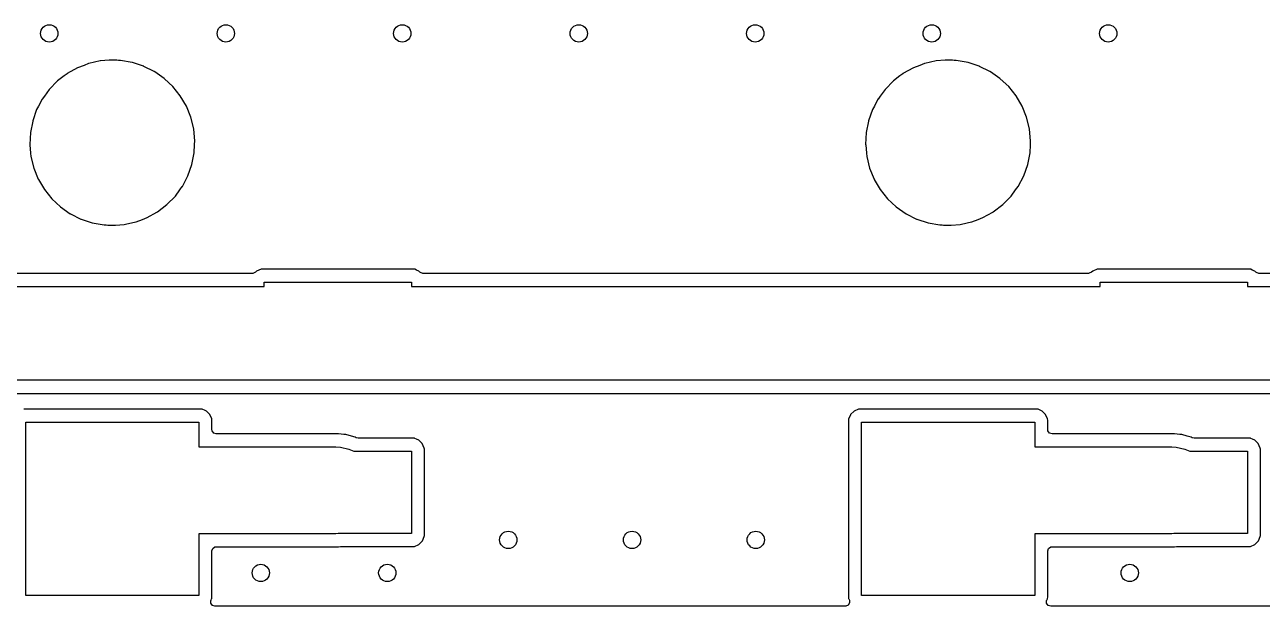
# Model space of a CAD drawing. Extents: x 0.02 to 3.92, y 0.02 to 3.05.
# Drawn here: x 1.095 to 2.22, y 0.02 to 0.548 of the extents above; entities that cross this region are included whole.
import ezdxf

# ---------------------------------------------------------------- set-up
doc = ezdxf.new("R2010")
doc.units = 0
doc.header["$MEASUREMENT"] = 0
doc.layers.add('BLACK', color=7, linetype='CONTINUOUS')

msp = doc.modelspace()

# ---------------------------------------------------------------- linework, layer by layer
at = {"layer": 'BLACK', "linetype": 'CONTINUOUS'}
for p, q in [((1.1434, 0.5088), (1.1339, 0.5035)), ((1.1493, 0.511), (1.1434, 0.5088)), ((1.1534, 0.5126), (1.1493, 0.511)), ((1.1536, 0.5126), (1.1534, 0.5126)), ((1.1534, 0.5126), (1.1534, 0.5126)), ((1.1537, 0.5127), (1.1536, 0.5126)), ((1.164, 0.515), (1.1537, 0.5127)), ((1.1537, 0.5127), (1.1537, 0.5127)), ((1.1642, 0.515), (1.164, 0.515)), ((1.164, 0.515), (1.164, 0.515)), ((1.1722, 0.5156), (1.1642, 0.515)), ((1.179, 0.5156), (1.1722, 0.5156)), ((1.1791, 0.5156), (1.179, 0.5156)), ((1.1805, 0.5155), (1.1791, 0.5156)), ((1.1791, 0.5156), (1.1791, 0.5156)), ((1.1825, 0.5154), (1.1805, 0.5155)), ((1.1931, 0.5135), (1.1825, 0.5154)), ((1.1933, 0.5135), (1.1931, 0.5135)), ((1.2033, 0.5102), (1.1933, 0.5135)), ((1.1933, 0.5135), (1.1933, 0.5135)), ((1.2035, 0.5102), (1.2033, 0.5102)), ((1.2033, 0.5102), (1.2033, 0.5102)), ((1.2036, 0.5101), (1.2035, 0.5102)), ((1.2131, 0.5054), (1.2036, 0.5101)), ((1.2036, 0.5101), (1.2036, 0.5101)), ((1.9033, 0.5088), (1.8938, 0.5035)), ((1.9092, 0.511), (1.9033, 0.5088)), ((1.9133, 0.5126), (1.9092, 0.511)), ((1.9134, 0.5126), (1.9133, 0.5126)), ((1.9133, 0.5126), (1.9133, 0.5126)), ((1.9136, 0.5127), (1.9134, 0.5126)), ((1.9239, 0.515), (1.9136, 0.5127)), ((1.9136, 0.5127), (1.9136, 0.5127)), ((1.924, 0.515), (1.9239, 0.515)), ((1.9239, 0.515), (1.9239, 0.515)), ((1.9321, 0.5156), (1.924, 0.515)), ((1.9389, 0.5156), (1.9321, 0.5156)), ((1.9403, 0.5155), (1.9389, 0.5156)), ((1.9389, 0.5156), (1.9389, 0.5156)), ((1.9389, 0.5156), (1.9389, 0.5156)), ((1.9423, 0.5154), (1.9403, 0.5155)), ((1.953, 0.5135), (1.9423, 0.5154)), ((1.9531, 0.5135), (1.953, 0.5135)), ((1.9632, 0.5102), (1.9531, 0.5135)), ((1.9531, 0.5135), (1.9531, 0.5135)), ((1.9633, 0.5102), (1.9632, 0.5102)), ((1.9632, 0.5102), (1.9632, 0.5102)), ((1.9634, 0.5101), (1.9633, 0.5102)), ((1.9729, 0.5054), (1.9634, 0.5101)), ((1.9634, 0.5101), (1.9634, 0.5101)), ((1.1253, 0.4969), (1.1177, 0.4892)), ((1.1311, 0.5014), (1.1253, 0.4969)), ((1.1338, 0.5034), (1.1311, 0.5014)), ((1.1339, 0.5035), (1.1338, 0.5034)), ((1.1338, 0.5034), (1.1338, 0.5034)), ((1.2132, 0.5053), (1.2131, 0.5054)), ((1.2131, 0.5054), (1.2131, 0.5054)), ((1.2133, 0.5052), (1.2132, 0.5053)), ((1.2136, 0.505), (1.2133, 0.5052)), ((1.2221, 0.4991), (1.2136, 0.505)), ((1.2222, 0.499), (1.2221, 0.4991)), ((1.2224, 0.4988), (1.2222, 0.499)), ((1.2222, 0.499), (1.2222, 0.499)), ((1.2301, 0.4917), (1.2224, 0.4988)), ((1.8851, 0.4969), (1.8775, 0.4892)), ((1.8909, 0.5014), (1.8851, 0.4969)), ((1.8937, 0.5034), (1.8909, 0.5014)), ((1.8938, 0.5035), (1.8937, 0.5034)), ((1.8937, 0.5034), (1.8937, 0.5034)), ((1.973, 0.5053), (1.9729, 0.5054)), ((1.9729, 0.5054), (1.9729, 0.5054)), ((1.9731, 0.5052), (1.973, 0.5053)), ((1.9734, 0.505), (1.9731, 0.5052)), ((1.982, 0.4991), (1.9734, 0.505)), ((1.9821, 0.499), (1.982, 0.4991)), ((1.9823, 0.4988), (1.9821, 0.499)), ((1.9821, 0.499), (1.9821, 0.499)), ((1.9899, 0.4917), (1.9823, 0.4988)), ((1.1176, 0.4891), (1.1132, 0.483)), ((1.1177, 0.4892), (1.1176, 0.4891)), ((1.1176, 0.4891), (1.1176, 0.4891)), ((1.2368, 0.4832), (1.2301, 0.4917)), ((1.8775, 0.4891), (1.8731, 0.483)), ((1.8775, 0.4892), (1.8775, 0.4891)), ((1.8775, 0.4891), (1.8775, 0.4891)), ((1.9967, 0.4832), (1.9899, 0.4917)), ((1.1079, 0.474), (1.1062, 0.4708)), ((1.1112, 0.4803), (1.1079, 0.474)), ((1.1113, 0.4804), (1.1112, 0.4803)), ((1.1112, 0.4803), (1.1112, 0.4803)), ((1.1132, 0.483), (1.1113, 0.4804)), ((1.2423, 0.4739), (1.2368, 0.4832)), ((1.2464, 0.4638), (1.2423, 0.4739)), ((1.8678, 0.474), (1.8661, 0.4708)), ((1.8711, 0.4803), (1.8678, 0.474)), ((1.8712, 0.4804), (1.8711, 0.4803)), ((1.8711, 0.4803), (1.8711, 0.4803)), ((1.8731, 0.483), (1.8712, 0.4804)), ((2.0022, 0.4739), (1.9967, 0.4832)), ((2.0062, 0.4638), (2.0022, 0.4739)), ((1.1062, 0.4708), (1.1026, 0.4605)), ((1.249, 0.4533), (1.2464, 0.4638)), ((1.8661, 0.4708), (1.8625, 0.4605)), ((2.0088, 0.4533), (2.0062, 0.4638)), ((1.1026, 0.4602), (1.1005, 0.4499)), ((1.1026, 0.4605), (1.1026, 0.4604)), ((1.1026, 0.4604), (1.1026, 0.4602)), ((1.249, 0.4531), (1.249, 0.4533)), ((1.25, 0.4426), (1.249, 0.4531)), ((1.249, 0.4531), (1.249, 0.4531)), ((1.8624, 0.4602), (1.8604, 0.4499)), ((1.8625, 0.4605), (1.8624, 0.4604)), ((1.8624, 0.4604), (1.8624, 0.4602)), ((2.0088, 0.4531), (2.0088, 0.4533)), ((2.0098, 0.4426), (2.0088, 0.4531)), ((2.0088, 0.4531), (2.0088, 0.4531)), ((1.1005, 0.4499), (1.1, 0.439)), ((1.1, 0.439), (1.1, 0.4389)), ((1.1, 0.4389), (1.1, 0.4389)), ((1.1, 0.4389), (1.1007, 0.4313)), ((1.2495, 0.4316), (1.2498, 0.439)), ((1.2498, 0.439), (1.25, 0.4425)), ((1.25, 0.4426), (1.25, 0.4426)), ((1.25, 0.4425), (1.25, 0.4426)), ((1.8604, 0.4499), (1.8598, 0.439)), ((1.8598, 0.439), (1.8599, 0.4389)), ((1.8599, 0.4389), (1.8599, 0.4389)), ((1.8599, 0.4389), (1.8606, 0.4313)), ((2.0093, 0.4316), (2.0097, 0.4388)), ((2.0097, 0.4388), (2.0099, 0.4425)), ((2.0098, 0.4426), (2.0098, 0.4426)), ((2.0099, 0.4425), (2.0098, 0.4426)), ((1.1007, 0.4313), (1.101, 0.4282)), ((1.101, 0.4282), (1.1036, 0.4177)), ((1.2474, 0.421), (1.2495, 0.4316)), ((1.8606, 0.4313), (1.8609, 0.4282)), ((1.8609, 0.4282), (1.8635, 0.4177)), ((2.0072, 0.421), (2.0093, 0.4316)), ((1.1036, 0.4177), (1.1077, 0.4076)), ((1.2437, 0.4107), (1.2474, 0.421)), ((1.8635, 0.4177), (1.8675, 0.4076)), ((2.0036, 0.4107), (2.0072, 0.421)), ((1.1077, 0.4076), (1.1078, 0.4075)), ((1.1078, 0.4075), (1.1078, 0.4075)), ((1.1078, 0.4075), (1.1079, 0.4073)), ((1.1079, 0.4073), (1.1132, 0.3983)), ((1.2387, 0.4011), (1.2437, 0.4107)), ((1.8675, 0.4076), (1.8676, 0.4075)), ((1.8676, 0.4075), (1.8676, 0.4075)), ((1.8676, 0.4075), (1.8677, 0.4073)), ((1.8677, 0.4073), (1.873, 0.3983)), ((1.9985, 0.4011), (2.0036, 0.4107)), ((1.1132, 0.3983), (1.12, 0.3898)), ((1.2323, 0.3923), (1.2364, 0.3979)), ((1.2364, 0.3979), (1.2386, 0.401)), ((1.2386, 0.401), (1.2387, 0.4011)), ((1.873, 0.3983), (1.8798, 0.3898)), ((1.9921, 0.3923), (1.9962, 0.3979)), ((1.9962, 0.3979), (1.9985, 0.401)), ((1.9985, 0.401), (1.9985, 0.4011)), ((1.12, 0.3898), (1.1279, 0.3824)), ((1.2161, 0.378), (1.2247, 0.3846)), ((1.2247, 0.3846), (1.2323, 0.3923)), ((1.8798, 0.3898), (1.8877, 0.3824)), ((1.9759, 0.378), (1.9846, 0.3846)), ((1.9846, 0.3846), (1.9921, 0.3923)), ((1.1279, 0.3824), (1.1368, 0.3762)), ((1.1368, 0.3762), (1.1369, 0.3761)), ((1.1369, 0.3761), (1.1369, 0.3761)), ((1.1369, 0.3761), (1.1464, 0.3714)), ((1.1464, 0.3714), (1.1464, 0.3714)), ((1.1464, 0.3714), (1.1465, 0.3713)), ((1.1465, 0.3713), (1.1467, 0.3713)), ((1.1467, 0.3713), (1.1467, 0.3713)), ((1.1467, 0.3713), (1.1567, 0.368)), ((1.2024, 0.3711), (1.2066, 0.3727)), ((1.2066, 0.3727), (1.2156, 0.3777)), ((1.2156, 0.3777), (1.216, 0.3779)), ((1.216, 0.3779), (1.2161, 0.378)), ((1.216, 0.3779), (1.216, 0.3779)), ((1.8877, 0.3824), (1.8966, 0.3762)), ((1.8966, 0.3762), (1.8968, 0.3761)), ((1.8968, 0.3761), (1.8968, 0.3761)), ((1.8968, 0.3761), (1.9062, 0.3714)), ((1.9062, 0.3714), (1.9062, 0.3714)), ((1.9062, 0.3714), (1.9064, 0.3713)), ((1.9064, 0.3713), (1.9065, 0.3713)), ((1.9065, 0.3713), (1.9065, 0.3713)), ((1.9065, 0.3713), (1.9166, 0.368)), ((1.9622, 0.3711), (1.9664, 0.3727)), ((1.9664, 0.3727), (1.9754, 0.3777)), ((1.9754, 0.3777), (1.9758, 0.3779)), ((1.9758, 0.3779), (1.9759, 0.378)), ((1.9758, 0.3779), (1.9758, 0.3779)), ((1.1567, 0.368), (1.1567, 0.368)), ((1.1567, 0.368), (1.1568, 0.368)), ((1.1568, 0.368), (1.1676, 0.3661)), ((1.1676, 0.3661), (1.1695, 0.366)), ((1.1695, 0.366), (1.1709, 0.3659)), ((1.1709, 0.3659), (1.1709, 0.3659)), ((1.1709, 0.3659), (1.171, 0.3659)), ((1.171, 0.3659), (1.1778, 0.3659)), ((1.1778, 0.3659), (1.1858, 0.3665)), ((1.1858, 0.3665), (1.187, 0.3668)), ((1.187, 0.3668), (1.1963, 0.3688)), ((1.1963, 0.3688), (1.1964, 0.3689)), ((1.1963, 0.3688), (1.1963, 0.3688)), ((1.1964, 0.3689), (1.1966, 0.3689)), ((1.1966, 0.3689), (1.2024, 0.3711)), ((1.1966, 0.3689), (1.1966, 0.3689)), ((1.9166, 0.368), (1.9166, 0.368)), ((1.9166, 0.368), (1.9167, 0.368)), ((1.9167, 0.368), (1.9274, 0.3661)), ((1.9274, 0.3661), (1.9294, 0.366)), ((1.9294, 0.366), (1.9308, 0.3659)), ((1.9308, 0.3659), (1.9308, 0.3659)), ((1.9308, 0.3659), (1.9308, 0.3659)), ((1.9308, 0.3659), (1.9376, 0.3659)), ((1.9376, 0.3659), (1.9457, 0.3665)), ((1.9457, 0.3665), (1.9469, 0.3668)), ((1.9469, 0.3668), (1.9561, 0.3688)), ((1.9561, 0.3688), (1.9563, 0.3689)), ((1.9561, 0.3688), (1.9561, 0.3688)), ((1.9563, 0.3689), (1.9564, 0.3689)), ((1.9564, 0.3689), (1.9622, 0.3711)), ((1.9564, 0.3689), (1.9564, 0.3689)), ((1.3026, 0.322), (0.6963, 0.322)), ((1.3032, 0.3221), (1.3026, 0.322)), ((1.3053, 0.3232), (1.3032, 0.3221)), ((1.3062, 0.3241), (1.3053, 0.3232)), ((1.3103, 0.3259), (1.3062, 0.3241)), ((1.3106, 0.3259), (1.3103, 0.3259)), ((1.3107, 0.3259), (1.3106, 0.3259)), ((1.3106, 0.3259), (1.3106, 0.3259)), ((1.3113, 0.326), (1.3107, 0.3259)), ((1.4487, 0.326), (1.3113, 0.326)), ((1.4488, 0.326), (1.4487, 0.326)), ((1.4491, 0.326), (1.4488, 0.326)), ((1.4488, 0.326), (1.4488, 0.326)), ((1.4497, 0.3259), (1.4491, 0.326)), ((1.45, 0.3258), (1.4497, 0.3259)), ((1.4514, 0.3251), (1.45, 0.3258)), ((1.45, 0.3258), (1.45, 0.3258)), ((1.4537, 0.3241), (1.4514, 0.3251)), ((1.454, 0.3239), (1.4537, 0.3241)), ((1.4547, 0.3232), (1.454, 0.3239)), ((1.454, 0.3239), (1.454, 0.3239)), ((1.4551, 0.3228), (1.4547, 0.3232)), ((1.4574, 0.322), (1.4551, 0.3228)), ((2.0626, 0.322), (1.4574, 0.322)), ((2.0632, 0.3221), (2.0626, 0.322)), ((2.0653, 0.3232), (2.0632, 0.3221)), ((2.0663, 0.3241), (2.0653, 0.3232)), ((2.0703, 0.3259), (2.0663, 0.3241)), ((2.0706, 0.3259), (2.0703, 0.3259)), ((2.0707, 0.3259), (2.0706, 0.3259)), ((2.0706, 0.3259), (2.0706, 0.3259)), ((2.0713, 0.326), (2.0707, 0.3259)), ((2.2087, 0.326), (2.0713, 0.326)), ((2.2088, 0.326), (2.2087, 0.326)), ((2.2092, 0.326), (2.2088, 0.326)), ((2.2088, 0.326), (2.2088, 0.326)), ((2.2097, 0.3259), (2.2092, 0.326)), ((2.21, 0.3258), (2.2097, 0.3259)), ((2.2114, 0.3251), (2.21, 0.3258)), ((2.21, 0.3258), (2.21, 0.3258)), ((2.2137, 0.3241), (2.2114, 0.3251)), ((2.214, 0.3239), (2.2137, 0.3241)), ((2.2147, 0.3232), (2.214, 0.3239)), ((2.214, 0.3239), (2.214, 0.3239)), ((2.2151, 0.3228), (2.2147, 0.3232)), ((2.2174, 0.322), (2.2151, 0.3228)), ((2.9001, 0.322), (2.2174, 0.322)), ((0.685, 0.31), (1.3131, 0.31)), ((1.3131, 0.31), (1.3131, 0.3142)), ((1.3131, 0.3142), (1.4469, 0.3142)), ((1.4469, 0.3142), (1.4469, 0.31)), ((1.4469, 0.31), (2.0731, 0.31)), ((2.0731, 0.31), (2.0731, 0.3142)), ((2.0731, 0.3142), (2.2069, 0.3142)), ((2.2069, 0.3142), (2.2069, 0.31)), ((2.2069, 0.31), (2.9114, 0.31)), ((3.6729, 0.225), (0.615, 0.225)), ((0.615, 0.213), (3.6729, 0.213)), ((1.2555, 0.1988), (1.0945, 0.1988)), ((1.2556, 0.1988), (1.2555, 0.1988)), ((1.256, 0.1988), (1.2556, 0.1988)), ((1.2556, 0.1988), (1.2556, 0.1988)), ((1.2565, 0.1987), (1.256, 0.1988)), ((1.2568, 0.1986), (1.2565, 0.1987)), ((1.2594, 0.1974), (1.2568, 0.1986)), ((1.2568, 0.1986), (1.2568, 0.1986)), ((1.2605, 0.1969), (1.2594, 0.1974)), ((1.2637, 0.1938), (1.2605, 0.1969)), ((1.2654, 0.1898), (1.2637, 0.1938)), ((1.8454, 0.1921), (1.8444, 0.1898)), ((1.846, 0.1935), (1.8454, 0.1921)), ((1.8462, 0.1938), (1.846, 0.1935)), ((1.8493, 0.1969), (1.8462, 0.1938)), ((1.8533, 0.1987), (1.8493, 0.1969)), ((1.8536, 0.1988), (1.8533, 0.1987)), ((1.8537, 0.1988), (1.8536, 0.1988)), ((1.8536, 0.1988), (1.8536, 0.1988)), ((1.8543, 0.1988), (1.8537, 0.1988)), ((2.0153, 0.1988), (1.8543, 0.1988)), ((2.0154, 0.1988), (2.0153, 0.1988)), ((2.0158, 0.1988), (2.0154, 0.1988)), ((2.0154, 0.1988), (2.0154, 0.1988)), ((2.0164, 0.1987), (2.0158, 0.1988)), ((2.0166, 0.1986), (2.0164, 0.1987)), ((2.0192, 0.1974), (2.0166, 0.1986)), ((2.0166, 0.1986), (2.0166, 0.1986)), ((2.0204, 0.1969), (2.0192, 0.1974)), ((2.0235, 0.1938), (2.0204, 0.1969)), ((2.0253, 0.1898), (2.0235, 0.1938)), ((1.0963, 0.0295), (1.0963, 0.187)), ((1.0963, 0.187), (1.2537, 0.187)), ((1.2537, 0.187), (1.2537, 0.1644)), ((1.2656, 0.1888), (1.2654, 0.1898)), ((1.2656, 0.1801), (1.2656, 0.1888)), ((1.2658, 0.1789), (1.2656, 0.1801)), ((1.8444, 0.1898), (1.8443, 0.1888)), ((1.8443, 0.1888), (1.8443, 0.0278)), ((1.8561, 0.0295), (1.8561, 0.187)), ((1.8561, 0.187), (2.0136, 0.187)), ((2.0136, 0.187), (2.0136, 0.1644)), ((2.0254, 0.1888), (2.0253, 0.1898)), ((2.0254, 0.1801), (2.0254, 0.1888)), ((2.0256, 0.1789), (2.0254, 0.1801)), ((1.2672, 0.1769), (1.2658, 0.1789)), ((1.2695, 0.1762), (1.2672, 0.1769)), ((1.3805, 0.1762), (1.2695, 0.1762)), ((1.3854, 0.1758), (1.3805, 0.1762)), ((1.3805, 0.1762), (1.3805, 0.1762)), ((1.3805, 0.1762), (1.3805, 0.1762)), ((1.3872, 0.1756), (1.3854, 0.1758)), ((1.3873, 0.1756), (1.3872, 0.1756)), ((1.3923, 0.1742), (1.3873, 0.1756)), ((1.3873, 0.1756), (1.3873, 0.1756)), ((1.3958, 0.1733), (1.3923, 0.1742)), ((1.3968, 0.1728), (1.3958, 0.1733)), ((1.3985, 0.1725), (1.3968, 0.1728)), ((1.4487, 0.1725), (1.3985, 0.1725)), ((1.4497, 0.1723), (1.4487, 0.1725)), ((1.45, 0.1722), (1.4497, 0.1723)), ((1.4516, 0.1715), (1.45, 0.1722)), ((1.45, 0.1722), (1.45, 0.1722)), ((1.4537, 0.1706), (1.4516, 0.1715)), ((1.454, 0.1703), (1.4537, 0.1706)), ((1.4564, 0.1679), (1.454, 0.1703)), ((2.027, 0.1769), (2.0256, 0.1789)), ((2.0293, 0.1762), (2.027, 0.1769)), ((2.1405, 0.1762), (2.0293, 0.1762)), ((2.1406, 0.1762), (2.1405, 0.1762)), ((2.1454, 0.1758), (2.1406, 0.1762)), ((2.1406, 0.1762), (2.1406, 0.1762)), ((2.1471, 0.1756), (2.1454, 0.1758)), ((2.1473, 0.1756), (2.1471, 0.1756)), ((2.1523, 0.1742), (2.1473, 0.1756)), ((2.1473, 0.1756), (2.1473, 0.1756)), ((2.1558, 0.1733), (2.1523, 0.1742)), ((2.1568, 0.1728), (2.1558, 0.1733)), ((2.1585, 0.1725), (2.1568, 0.1728)), ((2.2087, 0.1725), (2.1585, 0.1725)), ((2.2097, 0.1723), (2.2087, 0.1725)), ((2.21, 0.1722), (2.2097, 0.1723)), ((2.2116, 0.1715), (2.21, 0.1722)), ((2.21, 0.1722), (2.21, 0.1722)), ((2.2137, 0.1706), (2.2116, 0.1715)), ((2.214, 0.1703), (2.2137, 0.1706)), ((2.2164, 0.1679), (2.214, 0.1703)), ((1.2537, 0.1644), (1.3782, 0.1644)), ((1.3782, 0.1644), (1.3823, 0.1642)), ((1.3823, 0.1642), (1.3901, 0.1625)), ((1.3901, 0.1625), (1.3945, 0.1606)), ((1.3945, 0.1606), (1.4469, 0.1606)), ((1.4469, 0.1606), (1.4469, 0.0858)), ((1.4568, 0.1674), (1.4564, 0.1679)), ((1.4586, 0.1634), (1.4568, 0.1674)), ((1.4588, 0.1624), (1.4586, 0.1634)), ((1.4588, 0.0841), (1.4588, 0.1624)), ((2.0136, 0.1644), (2.1382, 0.1644)), ((2.1382, 0.1644), (2.1423, 0.1642)), ((2.1423, 0.1642), (2.1501, 0.1625)), ((2.1501, 0.1625), (2.1545, 0.1606)), ((2.1545, 0.1606), (2.2069, 0.1606)), ((2.2069, 0.1606), (2.2069, 0.0858)), ((2.2168, 0.1674), (2.2164, 0.1679)), ((2.2186, 0.1634), (2.2168, 0.1674)), ((2.2188, 0.1624), (2.2186, 0.1634)), ((2.2188, 0.0841), (2.2188, 0.1624)), ((1.3782, 0.0856), (1.2537, 0.0856)), ((1.2537, 0.0856), (1.2537, 0.0295)), ((1.3802, 0.0858), (1.3782, 0.0856)), ((1.4469, 0.0858), (1.3802, 0.0858)), ((1.4548, 0.0769), (1.4566, 0.0788)), ((1.4566, 0.0788), (1.4569, 0.079)), ((1.4569, 0.079), (1.4586, 0.0831)), ((1.4586, 0.0831), (1.4588, 0.0841)), ((2.1382, 0.0856), (2.0136, 0.0856)), ((2.0136, 0.0856), (2.0136, 0.0295)), ((2.1402, 0.0858), (2.1382, 0.0856)), ((2.2069, 0.0858), (2.1402, 0.0858)), ((2.2148, 0.0769), (2.2166, 0.0788)), ((2.2166, 0.0788), (2.2169, 0.079)), ((2.2169, 0.079), (2.2186, 0.0831)), ((2.2186, 0.0831), (2.2188, 0.0841)), ((1.2656, 0.0699), (1.2663, 0.0722)), ((1.2656, 0.0278), (1.2656, 0.0699)), ((1.2663, 0.0722), (1.2683, 0.0736)), ((1.2683, 0.0736), (1.2695, 0.0738)), ((1.2695, 0.0738), (1.3805, 0.0738)), ((1.3805, 0.0738), (1.3825, 0.074)), ((1.3805, 0.0738), (1.3805, 0.0738)), ((1.3805, 0.0738), (1.3805, 0.0738)), ((1.3825, 0.074), (1.3829, 0.074)), ((1.3829, 0.074), (1.4487, 0.074)), ((1.4487, 0.074), (1.4493, 0.0741)), ((1.4493, 0.0741), (1.4494, 0.0741)), ((1.4494, 0.0741), (1.4494, 0.0741)), ((1.4494, 0.0741), (1.4497, 0.0741)), ((1.4497, 0.0741), (1.4538, 0.0759)), ((1.4538, 0.0759), (1.4548, 0.0769)), ((2.0254, 0.0699), (2.0262, 0.0722)), ((2.0254, 0.0278), (2.0254, 0.0699)), ((2.0262, 0.0722), (2.0281, 0.0736)), ((2.0281, 0.0736), (2.0293, 0.0738)), ((2.0293, 0.0738), (2.1405, 0.0738)), ((2.1405, 0.0738), (2.1406, 0.0738)), ((2.1406, 0.0738), (2.1425, 0.074)), ((2.1406, 0.0738), (2.1406, 0.0738)), ((2.1425, 0.074), (2.1429, 0.074)), ((2.1429, 0.074), (2.2087, 0.074)), ((2.2087, 0.074), (2.2093, 0.0741)), ((2.2093, 0.0741), (2.2094, 0.0741)), ((2.2094, 0.0741), (2.2094, 0.0741)), ((2.2094, 0.0741), (2.2097, 0.0741)), ((2.2097, 0.0741), (2.2138, 0.0759)), ((2.2138, 0.0759), (2.2148, 0.0769)), ((1.2537, 0.0295), (1.0963, 0.0295)), ((1.2646, 0.0248), (1.2648, 0.0252)), ((1.2646, 0.0224), (1.2646, 0.0248)), ((1.2648, 0.0252), (1.2653, 0.0265)), ((1.2653, 0.0265), (1.2654, 0.0268)), ((1.2653, 0.0265), (1.2653, 0.0265)), ((1.2654, 0.0268), (1.2656, 0.0278)), ((1.8453, 0.0228), (1.8441, 0.0207)), ((1.8443, 0.0278), (1.8444, 0.0267)), ((1.8444, 0.0267), (1.8445, 0.0265)), ((1.8445, 0.0265), (1.8451, 0.0252)), ((1.8451, 0.0252), (1.8453, 0.0228)), ((2.0136, 0.0295), (1.8561, 0.0295)), ((2.0244, 0.0248), (2.0246, 0.0252)), ((2.0244, 0.0224), (2.0244, 0.0248)), ((2.0246, 0.0252), (2.0252, 0.0265)), ((2.0252, 0.0265), (2.0253, 0.0268)), ((2.0252, 0.0265), (2.0252, 0.0265)), ((2.0253, 0.0268), (2.0254, 0.0278)), ((1.266, 0.0204), (1.2646, 0.0224)), ((1.2683, 0.0197), (1.266, 0.0204)), ((1.8415, 0.0197), (1.2683, 0.0197)), ((1.8419, 0.0197), (1.8415, 0.0197)), ((1.8441, 0.0207), (1.8419, 0.0197)), ((2.0259, 0.0204), (2.0244, 0.0224)), ((2.0282, 0.0197), (2.0259, 0.0204)), ((2.6736, 0.0197), (2.0282, 0.0197))]:
    msp.add_line(p, q, dxfattribs=at)
at = {"layer": 'BLACK'}
for centre in [(1.1177, 0.54), (1.2782, 0.54), (1.4386, 0.54), (1.5991, 0.54), (1.7595, 0.54), (1.92, 0.54), (2.0804, 0.54), (1.535, 0.08), (1.6475, 0.08), (1.76, 0.08), (1.31, 0.05), (1.425, 0.05), (2.1, 0.05)]:
    msp.add_circle(centre, 0.00787, dxfattribs=at)

doc.saveas('drawing.dxf')
